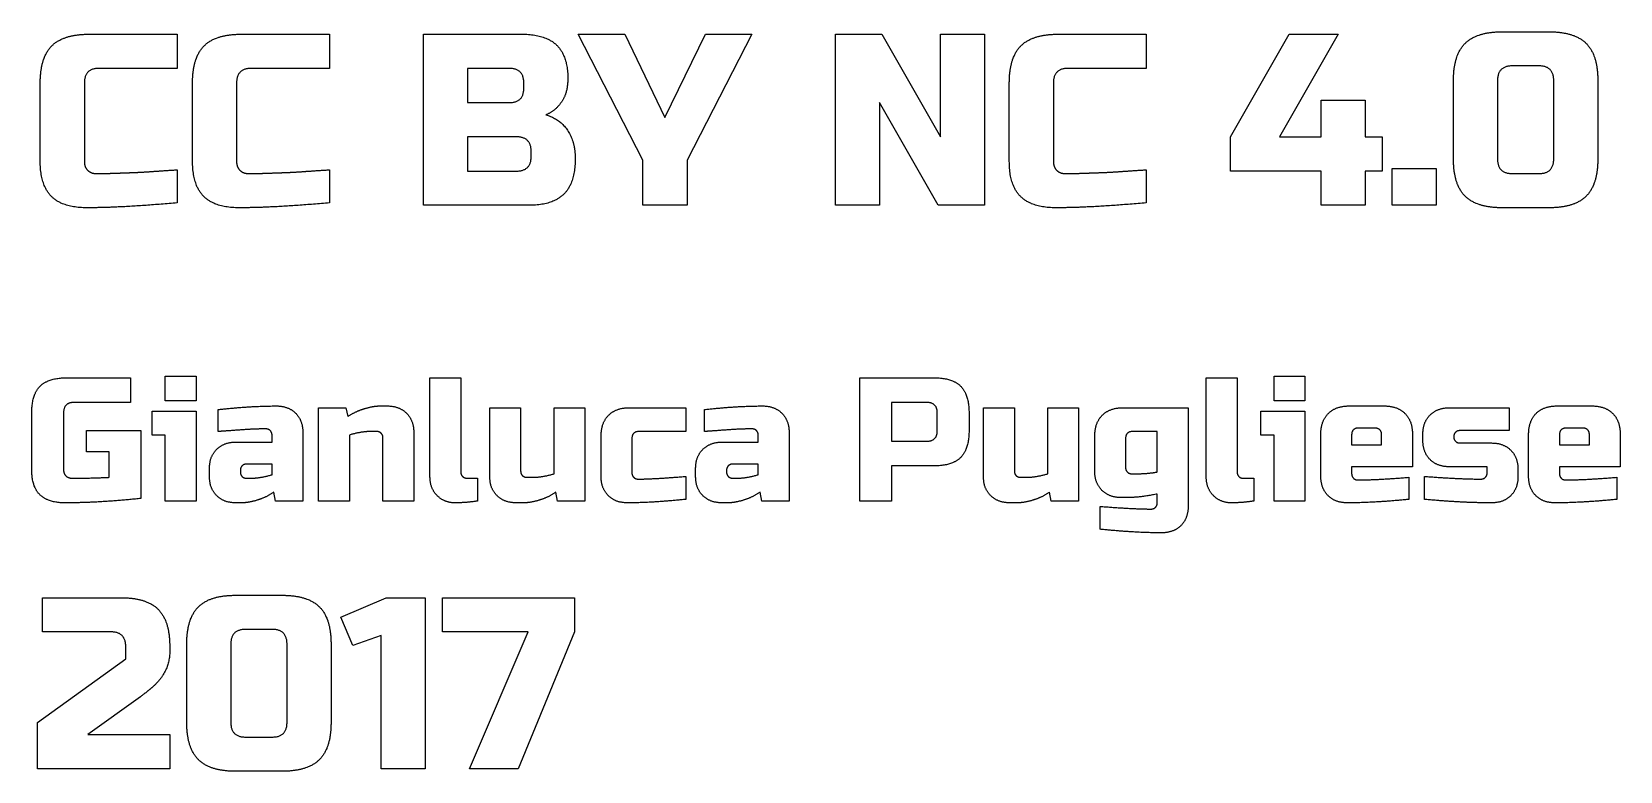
# Model space of a CAD drawing. Header units: millimetres. Extents: x -428 to 298, y -146 to 695.
# Drawn here: x 56.2 to 287.2, y 93.6 to 201.3 of the extents above; entities that cross this region are included whole.
import ezdxf

# ---------------------------------------------------------------- set-up
doc = ezdxf.new("R2010")
doc.units = ezdxf.units.MM
doc.header["$MEASUREMENT"] = 0
doc.layers.add('Predefinito', color=18, linetype='Continuous', true_color=0x000000)

msp = doc.modelspace()

# ---------------------------------------------------------------- linework, layer by layer
at = {"layer": 'Predefinito'}
for p, q in [((270.07, 201.25), (276.83, 201.25)), ((64.54, 200.9), (77.34, 200.9)), ((77.34, 200.9), (77.34, 195.92)), ((86.68, 200.9), (99.49, 200.9)), ((99.49, 200.9), (99.49, 195.92)), ((113.17, 200.9), (127.4, 200.9)), ((113.17, 176), (113.17, 200.9)), ((135.66, 200.9), (142.42, 200.9)), ((145.08, 182.58), (135.66, 200.9)), ((142.42, 200.9), (148.28, 188.8)), ((148.28, 188.8), (154.15, 200.9)), ((160.91, 200.9), (151.49, 182.58)), ((154.15, 200.9), (160.91, 200.9)), ((173.07, 176), (173.07, 200.9)), ((173.07, 200.9), (179.83, 200.9)), ((179.83, 200.9), (188.36, 185.96)), ((188.36, 185.96), (188.36, 200.9)), ((188.36, 200.9), (194.77, 200.9)), ((194.77, 200.9), (194.77, 176)), ((205.48, 200.9), (218.28, 200.9)), ((218.28, 200.9), (218.28, 195.92)), ((230.54, 185.96), (239.07, 200.9)), ((246.19, 200.9), (237.65, 185.96)), ((239.07, 200.9), (246.19, 200.9)), ((77.34, 195.92), (65.96, 195.92)), ((99.49, 195.92), (88.11, 195.92)), ((125.62, 195.92), (119.57, 195.92)), ((119.57, 195.92), (119.57, 190.94)), ((218.28, 195.92), (206.9, 195.92)), ((262.96, 182.76), (262.96, 194.14)), ((269.36, 194.14), (269.36, 182.76)), ((275.41, 196.28), (271.5, 196.28)), ((277.54, 182.76), (277.54, 194.14)), ((283.95, 194.14), (283.95, 182.76)), ((57.42, 182.4), (57.42, 193.79)), ((63.83, 193.79), (63.83, 182.4)), ((79.57, 182.4), (79.57, 193.79)), ((85.97, 193.79), (85.97, 182.4)), ((127.75, 193.07), (127.75, 193.79)), ((198.36, 182.4), (198.36, 193.79)), ((204.77, 193.79), (204.77, 182.4)), ((119.57, 190.94), (125.62, 190.94)), ((188.01, 176), (179.47, 190.94)), ((179.47, 190.94), (179.47, 176)), ((243.7, 185.96), (243.7, 191.29)), ((243.7, 191.29), (250.1, 191.29)), ((250.1, 191.29), (250.1, 185.96)), ((126.68, 185.96), (119.57, 185.96)), ((119.57, 185.96), (119.57, 180.98)), ((230.54, 180.98), (230.54, 185.96)), ((237.65, 185.96), (243.7, 185.96)), ((250.1, 185.96), (252.59, 185.96)), ((252.59, 185.96), (252.59, 180.98)), ((128.82, 183.12), (128.82, 183.83)), ((145.08, 176), (145.08, 182.58)), ((151.49, 182.58), (151.49, 176)), ((77.34, 181.16), (77.34, 176.36)), ((99.49, 181.16), (99.49, 176.36)), ((119.57, 180.98), (126.68, 180.98)), ((218.28, 181.16), (218.28, 176.36)), ((243.7, 180.98), (230.54, 180.98)), ((243.7, 176), (243.7, 180.98)), ((252.59, 180.98), (250.1, 180.98)), ((250.1, 180.98), (250.1, 176)), ((254.05, 181.34), (260.45, 181.34)), ((254.05, 176), (254.05, 181.34)), ((260.45, 181.34), (260.45, 176)), ((271.5, 180.62), (275.41, 180.62)), ((128.46, 176), (113.17, 176)), ((151.49, 176), (145.08, 176)), ((179.47, 176), (173.07, 176)), ((194.77, 176), (188.01, 176)), ((250.1, 176), (243.7, 176)), ((260.45, 176), (254.05, 176)), ((276.83, 175.64), (270.07, 175.64)), ((61.31, 150.9), (70.53, 150.9)), ((70.53, 150.9), (70.53, 147.31)), ((75.6, 151.15), (80.09, 151.15)), ((75.6, 147.56), (75.6, 151.15)), ((80.09, 151.15), (80.09, 147.56)), ((114.1, 136.55), (114.1, 150.9)), ((114.1, 150.9), (118.58, 150.9)), ((118.58, 150.9), (118.58, 137.19)), ((176.61, 150.9), (187.37, 150.9)), ((176.61, 132.96), (176.61, 150.9)), ((227, 136.55), (227, 150.9)), ((227, 150.9), (231.49, 150.9)), ((231.49, 150.9), (231.49, 137.19)), ((236.86, 151.15), (241.34, 151.15)), ((236.86, 147.56), (236.86, 151.15)), ((241.34, 151.15), (241.34, 147.56)), ((56.18, 137.57), (56.18, 145.77)), ((60.8, 145.77), (60.8, 137.57)), ((70.53, 147.31), (62.33, 147.31)), ((73.68, 142.57), (73.68, 146.03)), ((73.68, 146.03), (80.09, 146.03)), ((80.09, 147.56), (75.6, 147.56)), ((80.09, 146.03), (80.09, 132.96)), ((83.31, 143.08), (83.31, 146.28)), ((97.9, 132.96), (97.9, 146.54)), ((97.9, 146.54), (101.87, 146.54)), ((101.87, 146.54), (102.13, 145.26)), ((106.74, 146.8), (107.9, 146.8)), ((122.8, 136.55), (122.8, 146.54)), ((122.8, 146.54), (127.29, 146.54)), ((127.29, 146.54), (127.29, 137.31)), ((132.16, 136.93), (132.16, 146.54)), ((132.16, 146.54), (136.64, 146.54)), ((136.64, 146.54), (136.64, 132.96)), ((143.09, 146.54), (151.29, 146.54)), ((151.29, 146.54), (151.29, 143.08)), ((154.03, 143.08), (154.03, 146.28)), ((186.35, 147.31), (181.22, 147.31)), ((181.22, 147.31), (181.22, 141.67)), ((187.88, 143.21), (187.88, 145.77)), ((192.5, 145.77), (192.5, 143.21)), ((194.6, 136.55), (194.6, 146.54)), ((194.6, 146.54), (199.09, 146.54)), ((199.09, 146.54), (199.09, 137.31)), ((203.96, 136.93), (203.96, 146.54)), ((203.96, 146.54), (208.44, 146.54)), ((208.44, 146.54), (208.44, 132.96)), ((214.89, 146.54), (224.37, 146.54)), ((224.37, 146.54), (224.37, 132.19)), ((234.93, 142.57), (234.93, 146.03)), ((234.93, 146.03), (241.34, 146.03)), ((241.34, 147.56), (236.86, 147.56)), ((241.34, 146.03), (241.34, 132.96)), ((247.77, 146.8), (252.89, 146.8)), ((262.35, 146.54), (271.06, 146.54)), ((271.06, 146.54), (271.06, 143.21)), ((277.99, 146.8), (283.11, 146.8)), ((251.48, 143.59), (249.18, 143.59)), ((281.7, 143.59), (279.4, 143.59)), ((64.13, 140.13), (64.13, 143.21)), ((64.13, 143.21), (72.07, 143.21)), ((72.07, 143.21), (72.07, 133.34)), ((75.6, 142.57), (73.68, 142.57)), ((75.6, 132.96), (75.6, 142.57)), ((85.87, 141.54), (91.13, 141.54)), ((91.13, 141.54), (91.13, 142.57)), ((95.61, 142.95), (95.61, 132.96)), ((102.39, 142.57), (102.39, 132.96)), ((106.36, 143.08), (105.46, 143.08)), ((107.26, 132.96), (107.26, 142.18)), ((111.74, 142.95), (111.74, 132.96)), ((138.99, 136.55), (138.99, 142.44)), ((143.47, 142.05), (143.47, 137.06)), ((151.29, 143.08), (144.5, 143.08)), ((156.59, 141.54), (161.84, 141.54)), ((161.84, 141.54), (161.84, 142.57)), ((166.33, 142.95), (166.33, 132.96)), ((181.22, 141.67), (186.35, 141.67)), ((210.79, 137.31), (210.79, 142.44)), ((215.27, 142.05), (215.27, 137.83)), ((219.88, 143.08), (216.3, 143.08)), ((219.88, 137.19), (219.88, 143.08)), ((236.86, 142.57), (234.93, 142.57)), ((236.86, 132.96), (236.86, 142.57)), ((243.67, 136.55), (243.67, 142.7)), ((248.15, 142.57), (248.15, 141.16)), ((248.15, 141.16), (252.51, 141.16)), ((252.51, 141.16), (252.51, 142.57)), ((256.99, 142.7), (256.99, 137.95)), ((258.51, 141.8), (258.51, 142.7)), ((271.06, 143.21), (263.89, 143.21)), ((263.89, 141.41), (268.5, 141.41)), ((273.89, 136.55), (273.89, 142.7)), ((278.37, 142.57), (278.37, 141.16)), ((278.37, 141.16), (282.73, 141.16)), ((282.73, 141.16), (282.73, 142.57)), ((287.21, 142.7), (287.21, 137.95)), ((67.46, 140.13), (64.13, 140.13)), ((67.46, 136.42), (67.46, 140.13)), ((82.03, 136.55), (82.03, 137.7)), ((86.52, 137.44), (86.52, 137.19)), ((91.13, 138.34), (87.41, 138.34)), ((91.13, 136.8), (91.13, 138.34)), ((128.18, 136.42), (129.08, 136.42)), ((151.29, 136.55), (151.29, 133.21)), ((152.74, 136.55), (152.74, 137.7)), ((157.23, 137.44), (157.23, 137.19)), ((161.84, 138.34), (158.12, 138.34)), ((161.84, 136.8), (161.84, 138.34)), ((187.37, 138.08), (181.22, 138.08)), ((181.22, 138.08), (181.22, 132.96)), ((199.99, 136.42), (200.88, 136.42)), ((216.17, 136.93), (216.81, 136.93)), ((256.99, 137.95), (248.15, 137.95)), ((248.15, 137.95), (248.15, 136.93)), ((256.48, 136.42), (256.48, 133.21)), ((258.76, 133.21), (258.76, 136.55)), ((267.86, 137.95), (262.35, 137.95)), ((267.86, 137.06), (267.86, 137.95)), ((272.34, 137.57), (272.34, 136.55)), ((287.21, 137.95), (278.37, 137.95)), ((278.37, 137.95), (278.37, 136.93)), ((286.7, 136.42), (286.7, 133.21)), ((87.41, 136.29), (88.05, 136.29)), ((91.64, 132.96), (91.38, 134.24)), ((119.48, 136.29), (121.02, 136.29)), ((121.02, 136.29), (121.02, 132.96)), ((132.67, 132.96), (132.41, 134.24)), ((158.12, 136.29), (158.77, 136.29)), ((162.35, 132.96), (162.1, 134.24)), ((204.47, 132.96), (204.21, 134.24)), ((232.38, 136.29), (233.92, 136.29)), ((233.92, 136.29), (233.92, 132.96)), ((80.09, 132.96), (75.6, 132.96)), ((86.77, 132.7), (85.87, 132.7)), ((95.61, 132.96), (91.64, 132.96)), ((102.39, 132.96), (97.9, 132.96)), ((111.74, 132.96), (107.26, 132.96)), ((127.8, 132.7), (126.65, 132.7)), ((136.64, 132.96), (132.67, 132.96)), ((157.48, 132.7), (156.59, 132.7)), ((166.33, 132.96), (162.35, 132.96)), ((181.22, 132.96), (176.61, 132.96)), ((199.6, 132.7), (198.45, 132.7)), ((208.44, 132.96), (204.47, 132.96)), ((211.56, 128.86), (211.56, 132.19)), ((215.53, 133.47), (214.63, 133.47)), ((219.88, 132.7), (219.88, 133.98)), ((241.34, 132.96), (236.86, 132.96)), ((57.75, 113.92), (57.75, 118.9)), ((57.75, 118.9), (69.13, 118.9)), ((85.84, 119.25), (92.6, 119.25)), ((101.13, 116.05), (107.71, 118.9)), ((107.71, 118.9), (113.4, 118.9)), ((113.4, 118.9), (113.4, 94)), ((115.91, 118.9), (135.12, 118.9)), ((115.91, 113.92), (115.91, 118.9)), ((135.12, 118.9), (135.12, 113.92)), ((102.9, 111.96), (101.13, 116.05)), ((67.71, 113.92), (57.75, 113.92)), ((91.18, 114.28), (87.26, 114.28)), ((107, 113.39), (102.9, 111.96)), ((107, 94), (107, 113.39)), ((128.36, 113.92), (115.91, 113.92)), ((119.83, 94), (128.36, 113.92)), ((135.12, 113.92), (126.94, 94)), ((69.85, 110.01), (69.85, 111.79)), ((76.25, 111.79), (76.25, 111.07)), ((78.73, 100.76), (78.73, 112.14)), ((85.13, 112.14), (85.13, 100.76)), ((93.31, 100.76), (93.31, 112.14)), ((99.71, 112.14), (99.71, 100.76)), ((57.04, 100.76), (69.85, 110.01)), ((71.98, 104.49), (64.33, 98.98)), ((57.04, 94), (57.04, 100.76)), ((64.33, 98.98), (76.25, 98.98)), ((76.25, 98.98), (76.25, 94)), ((87.26, 98.62), (91.18, 98.62)), ((76.25, 94), (57.04, 94)), ((92.6, 93.64), (85.84, 93.64)), ((113.4, 94), (107, 94)), ((126.94, 94), (119.83, 94))]:
    msp.add_line(p, q, dxfattribs=at)
for points in [[(264.65, 199.56), (266.34, 201.25), (270.07, 201.25)], [(276.83, 201.25), (280.57, 201.25), (282.26, 199.56)], [(57.42, 193.79), (57.42, 197.52), (59.11, 199.21)], [(59.11, 199.21), (60.8, 200.9), (64.54, 200.9)], [(79.57, 193.79), (79.57, 197.52), (81.26, 199.21)], [(81.26, 199.21), (82.95, 200.9), (86.68, 200.9)], [(127.4, 200.9), (130.88, 200.9), (132.52, 199.32)], [(132.52, 199.32), (134.15, 197.73), (134.15, 194.5)], [(198.36, 193.79), (198.36, 197.52), (200.05, 199.21)], [(200.05, 199.21), (201.74, 200.9), (205.48, 200.9)], [(262.96, 194.14), (262.96, 197.88), (264.65, 199.56)], [(282.26, 199.56), (283.95, 197.88), (283.95, 194.14)], [(65.96, 195.92), (63.83, 195.92), (63.83, 193.79)], [(88.11, 195.92), (85.97, 195.92), (85.97, 193.79)], [(127.75, 193.79), (127.75, 195.92), (125.62, 195.92)], [(134.15, 194.5), (134.15, 192.36), (133.23, 191.03)], [(206.9, 195.92), (204.77, 195.92), (204.77, 193.79)], [(271.5, 196.28), (269.36, 196.28), (269.36, 194.14)], [(277.54, 194.14), (277.54, 196.28), (275.41, 196.28)], [(125.62, 190.94), (127.75, 190.94), (127.75, 193.07)], [(133.23, 191.03), (132.31, 189.7), (130.95, 189.16)], [(130.95, 189.16), (133.83, 188.38), (134.87, 185.32)], [(128.82, 183.83), (128.82, 185.96), (126.68, 185.96)], [(134.87, 185.32), (135.22, 184.22), (135.22, 182.76)], [(126.68, 180.98), (128.82, 180.98), (128.82, 183.12)], [(135.22, 182.76), (135.22, 179.27), (133.58, 177.64)], [(264.65, 177.33), (262.96, 179.02), (262.96, 182.76)], [(269.36, 182.76), (269.36, 180.62), (271.5, 180.62)], [(275.41, 180.62), (277.54, 180.62), (277.54, 182.76)], [(283.95, 182.76), (283.95, 179.02), (282.26, 177.33)], [(59.06, 177.28), (57.42, 178.92), (57.42, 182.4)], [(63.83, 182.4), (63.83, 181.58), (64.31, 181.1)], [(64.31, 181.1), (64.79, 180.62), (65.53, 180.62)], [(65.53, 180.62), (66.28, 180.62), (67.17, 180.64)], [(67.17, 180.64), (68.06, 180.66), (69.02, 180.7)], [(69.02, 180.7), (69.98, 180.73), (70.96, 180.77)], [(70.96, 180.77), (71.93, 180.8), (73.48, 180.91)], [(73.48, 180.91), (75.03, 181.02), (77.34, 181.16)], [(81.21, 177.28), (79.57, 178.92), (79.57, 182.4)], [(85.97, 182.4), (85.97, 181.58), (86.45, 181.1)], [(86.45, 181.1), (86.93, 180.62), (87.68, 180.62)], [(87.68, 180.62), (88.43, 180.62), (89.32, 180.64)], [(89.32, 180.64), (90.21, 180.66), (91.17, 180.7)], [(91.17, 180.7), (92.13, 180.73), (93.1, 180.77)], [(93.1, 180.77), (94.08, 180.8), (95.63, 180.91)], [(95.63, 180.91), (97.18, 181.02), (99.49, 181.16)], [(200, 177.28), (198.36, 178.92), (198.36, 182.4)], [(204.77, 182.4), (204.77, 181.58), (205.24, 181.1)], [(205.24, 181.1), (205.72, 180.62), (206.47, 180.62)], [(206.47, 180.62), (207.22, 180.62), (208.11, 180.64)], [(208.11, 180.64), (209, 180.66), (209.96, 180.7)], [(209.96, 180.7), (210.92, 180.73), (211.9, 180.77)], [(211.9, 180.77), (212.87, 180.8), (214.42, 180.91)], [(214.42, 180.91), (215.97, 181.02), (218.28, 181.16)], [(64.18, 175.64), (60.7, 175.64), (59.06, 177.28)], [(77.34, 176.36), (69.41, 175.64), (64.18, 175.64)], [(86.33, 175.64), (82.84, 175.64), (81.21, 177.28)], [(99.49, 176.36), (91.56, 175.64), (86.33, 175.64)], [(133.58, 177.64), (131.95, 176), (128.46, 176)], [(205.12, 175.64), (201.63, 175.64), (200, 177.28)], [(218.28, 176.36), (210.35, 175.64), (205.12, 175.64)], [(270.07, 175.64), (266.34, 175.64), (264.65, 177.33)], [(282.26, 177.33), (280.57, 175.64), (276.83, 175.64)], [(57.4, 149.68), (58.62, 150.9), (61.31, 150.9)], [(187.37, 150.9), (190.06, 150.9), (191.28, 149.68)], [(56.18, 145.77), (56.18, 148.46), (57.4, 149.68)], [(191.28, 149.68), (192.5, 148.46), (192.5, 145.77)], [(62.33, 147.31), (60.8, 147.31), (60.8, 145.77)], [(83.31, 146.28), (88, 146.8), (91.77, 146.8)], [(91.77, 146.8), (93.51, 146.8), (94.56, 145.74)], [(94.56, 145.74), (95.61, 144.69), (95.61, 142.95)], [(102.13, 145.26), (103.33, 146.05), (104.6, 146.42)], [(104.6, 146.42), (105.87, 146.8), (106.74, 146.8)], [(107.9, 146.8), (109.64, 146.8), (110.69, 145.74)], [(110.69, 145.74), (111.74, 144.69), (111.74, 142.95)], [(140.08, 145.45), (141.16, 146.54), (143.09, 146.54)], [(154.03, 146.28), (158.72, 146.8), (162.48, 146.8)], [(162.48, 146.8), (164.23, 146.8), (165.28, 145.74)], [(165.28, 145.74), (166.33, 144.69), (166.33, 142.95)], [(187.88, 145.77), (187.88, 147.31), (186.35, 147.31)], [(211.88, 145.45), (212.97, 146.54), (214.89, 146.54)], [(243.67, 142.7), (243.67, 144.62), (244.76, 145.71)], [(244.76, 145.71), (245.85, 146.8), (247.77, 146.8)], [(252.89, 146.8), (254.81, 146.8), (255.9, 145.71)], [(255.9, 145.71), (256.99, 144.62), (256.99, 142.7)], [(259.56, 145.49), (260.61, 146.54), (262.35, 146.54)], [(273.89, 142.7), (273.89, 144.62), (274.98, 145.71)], [(274.98, 145.71), (276.06, 146.8), (277.99, 146.8)], [(283.11, 146.8), (285.03, 146.8), (286.12, 145.71)], [(286.12, 145.71), (287.21, 144.62), (287.21, 142.7)], [(86.55, 143.31), (84.54, 143.16), (83.31, 143.08)], [(90.23, 143.46), (88.56, 143.46), (86.55, 143.31)], [(90.87, 143.21), (90.61, 143.46), (90.23, 143.46)], [(138.99, 142.44), (138.99, 144.36), (140.08, 145.45)], [(157.27, 143.31), (155.26, 143.16), (154.03, 143.08)], [(160.94, 143.46), (159.28, 143.46), (157.27, 143.31)], [(161.59, 143.21), (161.33, 143.46), (160.94, 143.46)], [(210.79, 142.44), (210.79, 144.36), (211.88, 145.45)], [(249.18, 143.59), (248.15, 143.59), (248.15, 142.57)], [(252.51, 142.57), (252.51, 143.59), (251.48, 143.59)], [(258.51, 142.7), (258.51, 144.44), (259.56, 145.49)], [(279.4, 143.59), (278.37, 143.59), (278.37, 142.57)], [(282.73, 142.57), (282.73, 143.59), (281.7, 143.59)], [(83.08, 140.49), (84.13, 141.54), (85.87, 141.54)], [(91.13, 142.57), (91.13, 142.95), (90.87, 143.21)], [(105.46, 143.08), (104.1, 143.08), (102.39, 142.57)], [(107, 142.82), (106.74, 143.08), (106.36, 143.08)], [(107.26, 142.18), (107.26, 142.57), (107, 142.82)], [(144.5, 143.08), (143.47, 143.08), (143.47, 142.05)], [(153.79, 140.49), (154.85, 141.54), (156.59, 141.54)], [(161.84, 142.57), (161.84, 142.95), (161.59, 143.21)], [(186.35, 141.67), (187.88, 141.67), (187.88, 143.21)], [(192.5, 143.21), (192.5, 140.52), (191.28, 139.3)], [(216.3, 143.08), (215.27, 143.08), (215.27, 142.05)], [(259.56, 139), (258.51, 140.05), (258.51, 141.8)], [(263.25, 142.95), (262.99, 142.7), (262.99, 142.31)], [(262.99, 142.31), (262.99, 141.93), (263.25, 141.67)], [(263.89, 143.21), (263.5, 143.21), (263.25, 142.95)], [(263.25, 141.67), (263.5, 141.41), (263.89, 141.41)], [(268.5, 141.41), (270.24, 141.41), (271.29, 140.36)], [(82.03, 137.7), (82.03, 139.44), (83.08, 140.49)], [(152.74, 137.7), (152.74, 139.44), (153.79, 140.49)], [(191.28, 139.3), (190.06, 138.08), (187.37, 138.08)], [(262.35, 137.95), (260.61, 137.95), (259.56, 139)], [(271.29, 140.36), (272.34, 139.31), (272.34, 137.57)], [(57.36, 133.88), (56.18, 135.06), (56.18, 137.57)], [(60.8, 137.57), (60.8, 136.98), (61.14, 136.63)], [(61.14, 136.63), (61.49, 136.29), (62.08, 136.29)], [(62.08, 136.29), (65.03, 136.29), (67.46, 136.42)], [(83.08, 133.75), (82.03, 134.8), (82.03, 136.55)], [(86.77, 138.08), (86.52, 137.83), (86.52, 137.44)], [(86.52, 137.19), (86.52, 136.8), (86.77, 136.54)], [(87.41, 138.34), (87.03, 138.34), (86.77, 138.08)], [(86.77, 136.54), (87.03, 136.29), (87.41, 136.29)], [(88.05, 136.29), (89.41, 136.29), (91.13, 136.8)], [(115.15, 133.75), (114.1, 134.8), (114.1, 136.55)], [(118.58, 137.19), (118.58, 136.8), (118.84, 136.54)], [(118.84, 136.54), (119.1, 136.29), (119.48, 136.29)], [(123.85, 133.75), (122.8, 134.8), (122.8, 136.55)], [(127.29, 137.31), (127.29, 136.93), (127.54, 136.67)], [(127.54, 136.67), (127.8, 136.42), (128.18, 136.42)], [(129.08, 136.42), (130.44, 136.42), (132.16, 136.93)], [(140.04, 133.75), (138.99, 134.8), (138.99, 136.55)], [(143.47, 137.06), (143.47, 136.67), (143.73, 136.42)], [(143.73, 136.42), (143.98, 136.16), (144.37, 136.16)], [(144.37, 136.16), (146.67, 136.16), (151.29, 136.55)], [(153.79, 133.75), (152.74, 134.8), (152.74, 136.55)], [(157.49, 138.08), (157.23, 137.83), (157.23, 137.44)], [(157.23, 137.19), (157.23, 136.8), (157.49, 136.54)], [(158.12, 138.34), (157.74, 138.34), (157.49, 138.08)], [(157.49, 136.54), (157.74, 136.29), (158.12, 136.29)], [(158.77, 136.29), (160.13, 136.29), (161.84, 136.8)], [(195.65, 133.75), (194.6, 134.8), (194.6, 136.55)], [(199.09, 137.31), (199.09, 136.93), (199.35, 136.67)], [(199.35, 136.67), (199.6, 136.42), (199.99, 136.42)], [(200.88, 136.42), (202.24, 136.42), (203.96, 136.93)], [(211.84, 134.52), (210.79, 135.57), (210.79, 137.31)], [(215.27, 137.83), (215.27, 137.44), (215.53, 137.18)], [(215.53, 137.18), (215.78, 136.93), (216.17, 136.93)], [(216.81, 136.93), (218.42, 136.93), (219.88, 137.19)], [(228.05, 133.75), (227, 134.8), (227, 136.55)], [(231.49, 137.19), (231.49, 136.8), (231.74, 136.54)], [(231.74, 136.54), (232, 136.29), (232.38, 136.29)], [(244.72, 133.75), (243.67, 134.8), (243.67, 136.55)], [(248.15, 136.93), (248.15, 136.55), (248.41, 136.29)], [(249.05, 136.03), (251.59, 136.03), (256.48, 136.42)], [(258.76, 136.55), (263.96, 136.16), (266.96, 136.16)], [(266.96, 136.16), (267.35, 136.16), (267.6, 136.42)], [(267.6, 136.42), (267.86, 136.67), (267.86, 137.06)], [(272.34, 136.55), (272.34, 134.8), (271.29, 133.75)], [(274.94, 133.75), (273.89, 134.8), (273.89, 136.55)], [(278.37, 136.93), (278.37, 136.55), (278.63, 136.29)], [(279.27, 136.03), (281.8, 136.03), (286.7, 136.42)], [(91.38, 134.24), (90.18, 133.44), (88.91, 133.07)], [(132.41, 134.24), (131.21, 133.44), (129.94, 133.07)], [(162.1, 134.24), (160.89, 133.44), (159.63, 133.07)], [(204.21, 134.24), (203.01, 133.44), (201.74, 133.07)], [(214.63, 133.47), (212.89, 133.47), (211.84, 134.52)], [(248.41, 136.29), (248.66, 136.03), (249.05, 136.03)], [(278.63, 136.29), (278.88, 136.03), (279.27, 136.03)], [(61.05, 132.7), (58.54, 132.7), (57.36, 133.88)], [(72.07, 133.34), (66.08, 132.7), (61.05, 132.7)], [(85.87, 132.7), (84.13, 132.7), (83.08, 133.75)], [(88.91, 133.07), (87.64, 132.7), (86.77, 132.7)], [(117.75, 132.7), (116.2, 132.7), (115.15, 133.75)], [(121.02, 132.96), (119.3, 132.7), (117.75, 132.7)], [(126.65, 132.7), (124.9, 132.7), (123.85, 133.75)], [(129.94, 133.07), (128.67, 132.7), (127.8, 132.7)], [(142.83, 132.7), (141.09, 132.7), (140.04, 133.75)], [(151.29, 133.21), (146.49, 132.7), (142.83, 132.7)], [(156.59, 132.7), (154.85, 132.7), (153.79, 133.75)], [(159.63, 133.07), (158.36, 132.7), (157.48, 132.7)], [(198.45, 132.7), (196.71, 132.7), (195.65, 133.75)], [(201.74, 133.07), (200.47, 132.7), (199.6, 132.7)], [(211.56, 132.19), (216.45, 131.8), (218.99, 131.8)], [(219.88, 133.98), (217.4, 133.47), (215.53, 133.47)], [(218.99, 131.8), (219.37, 131.8), (219.63, 132.06)], [(219.63, 132.06), (219.88, 132.32), (219.88, 132.7)], [(224.37, 132.19), (224.37, 130.44), (223.32, 129.39)], [(230.65, 132.7), (229.1, 132.7), (228.05, 133.75)], [(233.92, 132.96), (232.2, 132.7), (230.65, 132.7)], [(247.51, 132.7), (245.77, 132.7), (244.72, 133.75)], [(256.48, 133.21), (251.53, 132.7), (247.51, 132.7)], [(268.5, 132.7), (263.96, 132.7), (258.76, 133.21)], [(271.29, 133.75), (270.24, 132.7), (268.5, 132.7)], [(277.73, 132.7), (275.99, 132.7), (274.94, 133.75)], [(286.7, 133.21), (281.75, 132.7), (277.73, 132.7)], [(223.32, 129.39), (222.27, 128.34), (220.53, 128.34)], [(220.53, 128.34), (216.5, 128.34), (211.56, 128.86)], [(69.13, 118.9), (72.87, 118.9), (74.56, 117.21)], [(80.42, 117.56), (82.1, 119.25), (85.84, 119.25)], [(92.6, 119.25), (96.33, 119.25), (98.02, 117.56)], [(74.56, 117.21), (76.25, 115.52), (76.25, 111.79)], [(78.73, 112.14), (78.73, 115.88), (80.42, 117.56)], [(98.02, 117.56), (99.71, 115.88), (99.71, 112.14)], [(69.85, 111.79), (69.85, 113.92), (67.71, 113.92)], [(87.26, 114.28), (85.13, 114.28), (85.13, 112.14)], [(93.31, 112.14), (93.31, 114.28), (91.18, 114.28)], [(76.25, 111.07), (76.25, 108.05), (73.69, 105.84)], [(73.69, 105.84), (72.91, 105.17), (71.98, 104.49)], [(80.42, 95.33), (78.73, 97.02), (78.73, 100.76)], [(85.13, 100.76), (85.13, 98.62), (87.26, 98.62)], [(91.18, 98.62), (93.31, 98.62), (93.31, 100.76)], [(99.71, 100.76), (99.71, 97.02), (98.02, 95.33)], [(85.84, 93.64), (82.1, 93.64), (80.42, 95.33)], [(98.02, 95.33), (96.33, 93.64), (92.6, 93.64)]]:
    msp.add_open_spline(points, degree=2, dxfattribs=at)

doc.saveas('drawing.dxf')
